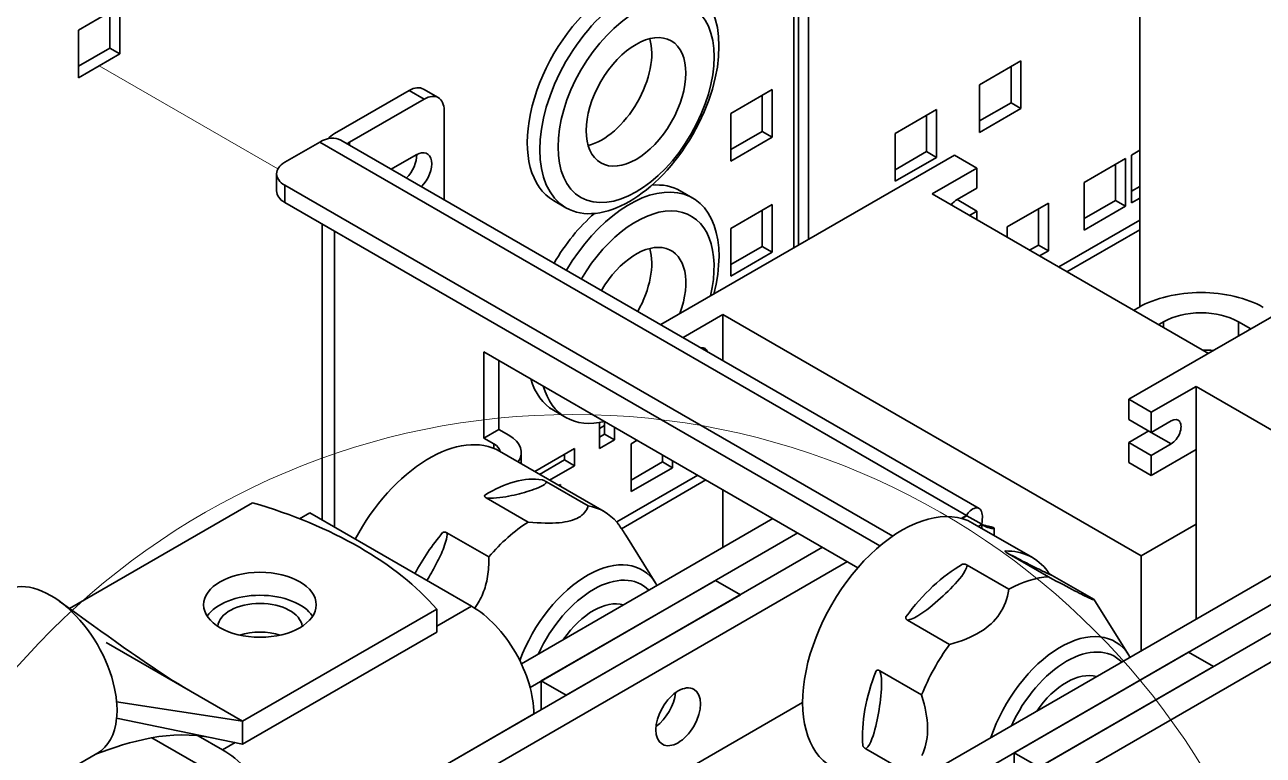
# Model space of a CAD drawing. Header units: millimetres. Extents: x -116965 to 323937, y 291661 to 566926.
# Drawn here: x -24385.6 to -24092.4, y 326269.6 to 326442.5 of the extents above; entities that cross this region are included whole.
import ezdxf

# ---------------------------------------------------------------- set-up
doc = ezdxf.new("R2010")
doc.units = ezdxf.units.MM
for name, color, linetype, lineweight in [('Centerline(Schneider)', 7, 'Continuous', 18), ('Detail Circle Lines(Schneider)', 7, 'Continuous', 18), ('Visible Edges(Schneider)', 7, 'Continuous', 35), ('Visible Tangent Edges(Schneider)', 7, 'Continuous', 35)]:
    doc.layers.add(name, color=color, linetype=linetype, lineweight=lineweight)

# ---------------------------------------------------------------- blocks, each defined once
blk = doc.blocks.new('2dDetail0')
at = {"layer": 'Detail Circle Lines(Schneider)'}
blk.add_circle((314.027, 131.757), 34.928, dxfattribs=at)

msp = doc.modelspace()

# ---------------------------------------------------------------- linework, layer by layer
at = {"layer": 'Centerline(Schneider)'}
msp.add_line((-24325.672548, 326408.381424), (-24367.975425, 326432.805001), dxfattribs=at)
at = {"layer": 'Visible Edges(Schneider)'}
for p, q in [((-24121.666563, 326547.999061), (-24121.666563, 326375.744732)), ((-24202.394587, 326390.375708), (-24202.394587, 326476.215403)), ((-24200.037565, 326477.576231), (-24200.037565, 326391.736536)), ((-24203.573099, 326389.695294), (-24203.573099, 326475.534989)), ((-24372.866247, 326441.276154), (-24363.084603, 326446.923588)), ((-24363.084603, 326446.923588), (-24363.084603, 326435.628719)), ((-24365.441626, 326436.989546), (-24365.441626, 326445.562761)), ((-24372.866247, 326429.981284), (-24372.866247, 326441.276154)), ((-24372.866247, 326432.702939), (-24365.441626, 326436.989546)), ((-24363.084603, 326435.628719), (-24372.866247, 326429.981284)), ((-24363.084603, 326435.628719), (-24365.441626, 326436.989546)), ((-24159.555702, 326428.348291), (-24149.774058, 326433.995726)), ((-24152.13108, 326424.061684), (-24152.13108, 326432.634898)), ((-24149.774058, 326433.995726), (-24149.774058, 326422.700856)), ((-24312.228263, 326416.77783), (-24294.550594, 326426.984037)), ((-24291.21726, 326427.314229), (-24287.681727, 326425.272988)), ((-24218.481267, 326421.544153), (-24208.699623, 326427.191587)), ((-24208.699623, 326427.191587), (-24208.699623, 326415.896718)), ((-24159.555702, 326417.053422), (-24159.555702, 326428.348291)), ((-24291.01506, 326424.942795), (-24308.692729, 326414.736588)), ((-24211.056646, 326417.257546), (-24211.056646, 326425.83076)), ((-24159.555702, 326419.775077), (-24152.13108, 326424.061684)), ((-24149.774058, 326422.700856), (-24152.13108, 326424.061684)), ((-24286.301015, 326401.108282), (-24286.301015, 326422.22114)), ((-24218.481267, 326410.249283), (-24218.481267, 326421.544153)), ((-24179.590394, 326416.781256), (-24169.80875, 326422.428691)), ((-24172.165773, 326412.494649), (-24172.165773, 326421.067863)), ((-24169.80875, 326422.428691), (-24169.80875, 326411.133821)), ((-24149.774058, 326422.700856), (-24159.555702, 326417.053422)), ((-24324.013376, 326409.973691), (-24315.763797, 326414.736588)), ((-24310.763797, 326415.231876), (-24159.679345, 326328.003228)), ((-24218.481267, 326412.970939), (-24211.056646, 326417.257546)), ((-24208.699623, 326415.896718), (-24218.481267, 326410.249283)), ((-24208.699623, 326415.896718), (-24211.056646, 326417.257546)), ((-24179.590394, 326405.486387), (-24179.590394, 326416.781256)), ((-24298.81058, 326408.330684), (-24292.900678, 326411.742767)), ((-24165.503606, 326411.674726), (-24235.053119, 326371.520296)), ((-24179.590394, 326408.208042), (-24172.165773, 326412.494649)), ((-24169.80875, 326411.133821), (-24172.165773, 326412.494649)), ((-24160.200305, 326408.612864), (-24165.503606, 326411.674726)), ((-24123.611107, 326411.678152), (-24121.666563, 326412.800835)), ((-24123.611107, 326400.383283), (-24123.611107, 326411.678152)), ((-24169.80875, 326411.133821), (-24179.590394, 326405.486387)), ((-24160.200305, 326408.612864), (-24170.806907, 326402.489139)), ((-24160.200305, 326403.849967), (-24160.200305, 326408.612864)), ((-24134.806964, 326405.214221), (-24125.02532, 326410.861656)), ((-24127.382343, 326400.927614), (-24127.382343, 326409.500828)), ((-24125.02532, 326410.861656), (-24125.02532, 326399.566786)), ((-24325.965998, 326403.169553), (-24325.965998, 326407.252036)), ((-24324.013376, 326404.530381), (-24180.127414, 326321.457782)), ((-24227.463972, 326401.49492), (-24230.41025, 326403.195955)), ((-24164.914351, 326401.128312), (-24160.200305, 326403.849967)), ((-24134.806964, 326393.919352), (-24134.806964, 326405.214221)), ((-24123.611107, 326403.104938), (-24121.666563, 326404.227621)), ((-24324.013376, 326400.447898), (-24183.168994, 326319.131356)), ((-24257.463972, 326399.203605), (-24260.41025, 326400.904639)), ((-24218.481267, 326394.3276), (-24208.699623, 326399.975035)), ((-24208.699623, 326399.975035), (-24208.699623, 326388.680165)), ((-24105.39953, 326364.726173), (-24170.806907, 326402.489139)), ((-24164.914351, 326401.128312), (-24160.200305, 326398.406657)), ((-24153.073889, 326394.667807), (-24143.292246, 326400.315242)), ((-24143.292246, 326400.315242), (-24143.292246, 326389.020372)), ((-24134.806964, 326396.641007), (-24127.382343, 326400.927614)), ((-24125.02532, 326399.566786), (-24127.382343, 326400.927614)), ((-24121.666563, 326401.505966), (-24123.611107, 326400.383283)), ((-24211.056646, 326390.040993), (-24211.056646, 326398.614207)), ((-24160.200305, 326398.406657), (-24161.968072, 326397.386036)), ((-24160.200305, 326396.365415), (-24160.200305, 326398.406657)), ((-24145.649268, 326390.3812), (-24145.649268, 326398.954414)), ((-24125.02532, 326399.566786), (-24134.806964, 326393.919352)), ((-24315.157195, 326395.33478), (-24315.157195, 326325.252156)), ((-24218.481267, 326383.032731), (-24218.481267, 326394.3276)), ((-24153.073889, 326392.250977), (-24153.073889, 326394.667807)), ((-24121.666563, 326394.012086), (-24138.895392, 326384.065018)), ((-24053.545033, 326394.664381), (-24124.255711, 326353.839552)), ((-24218.481267, 326385.754386), (-24211.056646, 326390.040993)), ((-24208.699623, 326388.680165), (-24218.481267, 326383.032731)), ((-24208.699623, 326388.680165), (-24211.056646, 326390.040993)), ((-24147.742304, 326389.172785), (-24145.649268, 326390.3812)), ((-24143.292246, 326389.020372), (-24145.649268, 326390.3812)), ((-24143.292246, 326389.020372), (-24145.385282, 326387.811957)), ((-24220.304382, 326373.911759), (-24229.749818, 326368.458434)), ((-24220.304382, 326373.911759), (-24121.309432, 326316.756998)), ((-24220.304382, 326363.005109), (-24220.304382, 326373.911759)), ((-24123.077199, 326374.93238), (-24121.898688, 326375.612794)), ((-24116.006131, 326372.210725), (-24117.184643, 326371.530311)), ((-24095.382184, 326370.50969), (-24098.328462, 326372.210725)), ((-24188.375078, 326313.972124), (-24276.872924, 326365.066379)), ((-24276.872924, 326365.066379), (-24276.872924, 326344.653965)), ((-24273.33739, 326346.695206), (-24273.33739, 326363.025138)), ((-24108.345808, 326356.901414), (-24118.95241, 326350.777689)), ((-24108.345808, 326356.901414), (-24009.350859, 326299.746653)), ((-24108.345808, 326341.93231), (-24108.345808, 326356.901414)), ((-24124.255711, 326353.839552), (-24124.255711, 326349.076655)), ((-24118.95241, 326350.777689), (-24124.255711, 326353.839552)), ((-24257.463972, 326349.533396), (-24260.41025, 326351.23443)), ((-24118.95241, 326350.777689), (-24118.95241, 326346.014793)), ((-24249.53504, 326342.173881), (-24249.53504, 326348.337664)), ((-24248.356528, 326347.617192), (-24249.53504, 326346.936778)), ((-24248.356528, 326345.57595), (-24248.356528, 326348.581179)), ((-24245.999506, 326347.241603), (-24245.999506, 326344.215122)), ((-24124.255711, 326349.076655), (-24118.95241, 326346.014793)), ((-24118.95241, 326346.014793), (-24114.238365, 326348.736448)), ((-24276.872924, 326344.653965), (-24273.33739, 326346.695206)), ((-24276.872924, 326344.653965), (-24274.515902, 326343.293137)), ((-24270.980368, 326345.334379), (-24273.33739, 326346.695206)), ((-24249.53504, 326344.895536), (-24248.356528, 326345.57595)), ((-24245.999506, 326344.215122), (-24249.53504, 326342.173881)), ((-24245.999506, 326344.215122), (-24248.356528, 326345.57595)), ((-24242.051493, 326343.296564), (-24240.608995, 326344.12939)), ((-24124.255711, 326343.633344), (-24119.541665, 326346.355)), ((-24273.169882, 326341.542029), (-24248.421145, 326327.253339)), ((-24268.051436, 326341.251896), (-24268.051436, 326338.586893)), ((-24264.877628, 326336.754494), (-24255.427596, 326342.210472)), ((-24255.427596, 326342.210472), (-24255.427596, 326338.127989)), ((-24242.051493, 326332.001694), (-24242.051493, 326343.296564)), ((-24124.255711, 326343.633344), (-24124.255711, 326338.870448)), ((-24118.95241, 326340.571482), (-24124.255711, 326343.633344)), ((-24114.238365, 326343.293137), (-24118.95241, 326340.571482)), ((-24118.95241, 326335.808585), (-24108.345808, 326341.93231)), ((-24108.345808, 326301.787895), (-24108.345808, 326341.93231)), ((-24263.699117, 326336.07408), (-24257.784619, 326339.488817)), ((-24257.784619, 326339.488817), (-24257.784619, 326340.849645)), ((-24255.427596, 326338.127989), (-24257.784619, 326339.488817)), ((-24242.051493, 326334.72335), (-24234.626872, 326339.009957)), ((-24234.626872, 326339.009957), (-24234.626872, 326340.67561)), ((-24232.269849, 326337.649129), (-24234.626872, 326339.009957)), ((-24232.269849, 326339.314782), (-24232.269849, 326337.649129)), ((-24118.95241, 326335.808585), (-24124.255711, 326338.870448)), ((-24118.95241, 326340.571482), (-24118.95241, 326335.808585)), ((-24255.427596, 326338.127989), (-24261.342094, 326334.713252)), ((-24232.269849, 326337.649129), (-24242.051493, 326332.001694)), ((-24252.207201, 326328.61559), (-24262.110544, 326334.333288)), ((-24259.130159, 326333.436191), (-24258.786353, 326333.634688)), ((-24258.786353, 326333.634688), (-24258.786353, 326333.237695)), ((-24224.337461, 326334.735016), (-24244.328991, 326323.192901)), ((-24220.304382, 326318.79824), (-24220.304382, 326332.406516)), ((-24276.333175, 326330.501109), (-24266.429832, 326324.783411)), ((-24375.006853, 326304.326246), (-24331.6737, 326329.344654)), ((-24320.52821, 326325.573298), (-24318.12082, 326326.963206)), ((-24279.819202, 326304.849757), (-24318.12082, 326326.963206)), ((-24268.034089, 326291.24148), (-24208.519269, 326325.602378)), ((-24162.675179, 326326.350833), (-24163.894353, 326325.646943)), ((-24162.557328, 326326.282792), (-24163.735839, 326325.602378)), ((-24162.675182, 326326.214752), (-24162.675182, 326326.350835)), ((-24159.021792, 326324.241549), (-24162.557328, 326326.282792)), ((-24161.211308, 326324.531684), (-24147.069173, 326316.366718)), ((-24159.865288, 326323.754559), (-24159.021794, 326324.24155)), ((-24121.309432, 326316.756998), (-24108.345808, 326324.24155)), ((-24275.742361, 326316.511598), (-24285.645705, 326322.229296)), ((-24202.626712, 326322.200309), (-24265.967092, 326285.630724)), ((-24236.233862, 326310.25625), (-24243.328359, 326321.6553)), ((-24156.092862, 326323.300645), (-24156.092862, 326321.576547)), ((-24324.013376, 326245.313548), (-24196.734156, 326318.79824)), ((-24190.841599, 326315.396171), (-24318.12082, 326241.911479)), ((-24223.839916, 326235.10734), (-24081.829304, 326317.097205)), ((-24070.044191, 326317.097205), (-24217.947359, 326231.705271)), ((-24153.13303, 326317.508334), (-24143.229687, 326311.790636)), ((-24121.309432, 326316.756998), (-24121.309432, 326294.303343)), ((-24212.054803, 326228.303202), (-24067.097912, 326311.994102)), ((-24152.625551, 326308.876621), (-24162.528894, 326314.594319)), ((-24132.469641, 326306.404786), (-24142.372984, 326312.122484)), ((-24222.072149, 326310.973481), (-24263.320044, 326287.158997)), ((-24235.944631, 326309.768337), (-24236.233863, 326310.25625)), ((-24216.179592, 326307.571412), (-24222.072149, 326310.973481)), ((-24257.427488, 326283.756928), (-24216.179592, 326307.571412)), ((-24064.151634, 326306.890998), (-24206.162246, 326224.901133)), ((-24124.275288, 326293.245905), (-24132.291906, 326306.126567)), ((-24334.030722, 326277.633204), (-24288.068782, 326304.169343)), ((-24288.068782, 326298.726032), (-24288.068782, 326304.169343)), ((-24176.607541, 326301.505045), (-24166.704198, 326295.787347)), ((-24334.030722, 326272.189893), (-24288.068782, 326298.726032)), ((-24366.315013, 326296.272548), (-24334.030722, 326277.633204)), ((-24110.113575, 326293.963136), (-24151.361471, 326270.148652)), ((-24123.986057, 326292.757991), (-24124.275288, 326293.245906)), ((-24104.221018, 326290.561067), (-24110.113575, 326293.963136)), ((-24173.285148, 326283.847315), (-24183.188491, 326289.565013)), ((-24145.468914, 326266.746583), (-24104.221018, 326290.561067)), ((-24257.427488, 326283.756928), (-24263.320044, 326287.158997)), ((-24263.320044, 326287.158997), (-24263.320044, 326280.354859)), ((-24334.030723, 326277.633203), (-24363.820008, 326282.216513)), ((-24318.12082, 326214.694926), (-24201.448201, 326282.055894)), ((-24334.030723, 326272.189892), (-24363.820008, 326278.325884)), ((-24334.030722, 326277.633204), (-24334.030722, 326272.189893)), ((-24344.557074, 326274.184803), (-24338.744768, 326270.829066)), ((-24338.744768, 326264.024928), (-24355.493818, 326273.694996)), ((-24186.507092, 326271.089889), (-24176.603749, 326265.372191)), ((-24419.585316, 326240.473383), (-24368.320074, 326270.071384)), ((-24145.468914, 326266.746583), (-24151.361471, 326270.148652)), ((-24151.361471, 326270.148652), (-24151.361471, 326263.344514))]:
    msp.add_line(p, q, dxfattribs=at)
at = {"layer": 'Visible Edges(Schneider)', "flags": 128}
for points in [[(-24262.110544, 326334.333287), (-24262.158693, 326334.360803), (-24262.206951, 326334.387827), (-24262.255233, 326334.414326), (-24262.303452, 326334.440272), (-24262.351527, 326334.465634), (-24262.399372, 326334.490382), (-24262.446904, 326334.514484), (-24262.494035, 326334.537909), (-24262.540685, 326334.560627), (-24262.586766, 326334.58261), (-24262.632009, 326334.603736), (-24262.676087, 326334.623871), (-24262.71891, 326334.642993), (-24262.760397, 326334.661088), (-24262.800462, 326334.678138), (-24262.839021, 326334.694123), (-24262.875989, 326334.709029), (-24262.911703, 326334.722996), (-24262.947297, 326334.736449), (-24262.98243, 326334.7492), (-24263.016656, 326334.761019), (-24263.049966, 326334.7718), (-24263.081438, 326334.781056), (-24263.109242, 326334.787743)], [(-24276.685784, 326331.129648), (-24276.706129, 326331.109961), (-24276.720665, 326331.088307), (-24276.73116, 326331.065721), (-24276.73827, 326331.042765), (-24276.742503, 326331.019407), (-24276.744131, 326330.995926), (-24276.743422, 326330.972527), (-24276.740463, 326330.948458), (-24276.735164, 326330.923511), (-24276.727435, 326330.897748), (-24276.717182, 326330.87124), (-24276.704314, 326330.844046), (-24276.688739, 326330.816232), (-24276.670364, 326330.787867), (-24276.649216, 326330.759169), (-24276.625343, 326330.730316), (-24276.598716, 326330.701368), (-24276.569313, 326330.672384), (-24276.537109, 326330.643426), (-24276.502077, 326330.614552), (-24276.464192, 326330.585822), (-24276.423431, 326330.557298), (-24276.379767, 326330.529041), (-24276.333175, 326330.501108)], [(-24266.429833, 326324.783411), (-24265.348228, 326324.683868), (-24264.317432, 326324.607479), (-24263.335751, 326324.5539), (-24262.401618, 326324.522836), (-24261.513593, 326324.51405), (-24260.670348, 326324.527351), (-24259.870667, 326324.562601), (-24259.113432, 326324.619705), (-24258.397632, 326324.698622), (-24257.722348, 326324.799354), (-24257.086748, 326324.92195), (-24256.49009, 326325.066507), (-24255.931713, 326325.233165), (-24255.411044, 326325.422117), (-24254.927585, 326325.6336), (-24254.480918, 326325.8679), (-24254.070703, 326326.125357), (-24253.696671, 326326.406355), (-24253.358638, 326326.71134), (-24253.056488, 326327.040809), (-24252.790191, 326327.395321), (-24252.559781, 326327.775488), (-24252.365386, 326328.181995), (-24252.207202, 326328.61559)], [(-24162.675182, 326326.350835), (-24162.586115, 326326.522552), (-24162.444672, 326326.733388), (-24162.257141, 326326.969103), (-24162.029791, 326327.21545), (-24161.768921, 326327.458198), (-24161.480789, 326327.683092), (-24161.173375, 326327.875649), (-24160.856739, 326328.024003), (-24160.540303, 326328.117847), (-24160.233692, 326328.148048), (-24159.945562, 326328.111257), (-24159.683916, 326328.005851), (-24159.456197, 326327.831934), (-24159.26629, 326327.595753), (-24159.116903, 326327.304936), (-24159.009568, 326326.968545), (-24158.941278, 326326.599413), (-24158.907922, 326326.210812), (-24158.904377, 326325.817356), (-24158.922114, 326325.433198), (-24158.951917, 326325.070933), (-24158.984607, 326324.743174), (-24159.010968, 326324.462514), (-24159.021796, 326324.241552)], [(-24245.379522, 326324.692634), (-24245.282378, 326324.557786), (-24245.18628, 326324.42369), (-24245.091221, 326324.290345), (-24244.9972, 326324.157746), (-24244.904214, 326324.025886), (-24244.812252, 326323.894761), (-24244.721317, 326323.764367), (-24244.631401, 326323.634701), (-24244.542501, 326323.505756), (-24244.454614, 326323.377526), (-24244.367733, 326323.250012), (-24244.281857, 326323.123207), (-24244.196982, 326322.997104), (-24244.113104, 326322.871703), (-24244.030219, 326322.746998), (-24243.94832, 326322.622983), (-24243.867412, 326322.499659), (-24243.787485, 326322.377018), (-24243.708536, 326322.255055), (-24243.630561, 326322.133767), (-24243.55356, 326322.013152), (-24243.477528, 326321.893206), (-24243.402461, 326321.773922), (-24243.328358, 326321.6553)], [(-24159.021796, 326324.241552), (-24158.771026, 326324.120714), (-24158.477919, 326324.01586), (-24158.156002, 326323.923597), (-24157.818798, 326323.840538), (-24157.479854, 326323.763304), (-24157.152697, 326323.688507), (-24156.851105, 326323.614231), (-24156.587052, 326323.541436), (-24156.371332, 326323.471033), (-24156.213874, 326323.404498), (-24156.119948, 326323.344844), (-24156.093368, 326323.295286), (-24156.136499, 326323.259281), (-24156.246047, 326323.240202), (-24156.417282, 326323.241099), (-24156.644083, 326323.26481), (-24156.915874, 326323.312492), (-24157.221348, 326323.384735), (-24157.547937, 326323.482053), (-24157.881767, 326323.602261), (-24158.209435, 326323.741827), (-24158.517582, 326323.897244), (-24158.792828, 326324.064991), (-24159.021792, 326324.241549)], [(-24158.077332, 326323.680311), (-24157.889451, 326323.604326), (-24157.656006, 326323.519563), (-24157.19936, 326323.384237), (-24157.009652, 326323.338914), (-24156.864021, 326323.309504), (-24156.77257, 326323.294779), (-24156.740603, 326323.290644)], [(-24285.645704, 326322.229296), (-24285.6939, 326322.255809), (-24285.742296, 326322.279869), (-24285.790801, 326322.301518), (-24285.839326, 326322.320798), (-24285.887783, 326322.337751), (-24285.936083, 326322.352417), (-24285.984138, 326322.364837), (-24286.031856, 326322.375053), (-24286.079151, 326322.383104), (-24286.125933, 326322.389034), (-24286.171921, 326322.392871), (-24286.216778, 326322.394677), (-24286.260412, 326322.394542), (-24286.302729, 326322.39257), (-24286.343643, 326322.388855), (-24286.383061, 326322.383495), (-24286.420895, 326322.376586), (-24286.457481, 326322.368116), (-24286.493986, 326322.357723), (-24286.530065, 326322.345272), (-24286.565264, 326322.330646), (-24286.599579, 326322.313423), (-24286.632082, 326322.293289), (-24286.660935, 326322.269266)], [(-24153.518783, 326317.924671), (-24153.536575, 326317.920808), (-24153.548686, 326317.914261), (-24153.556884, 326317.90606), (-24153.561835, 326317.896678), (-24153.564021, 326317.886247), (-24153.563722, 326317.87499), (-24153.561208, 326317.863086), (-24153.556502, 326317.850187), (-24153.549499, 326317.836164), (-24153.540121, 326317.821022), (-24153.528281, 326317.804772), (-24153.513895, 326317.787418), (-24153.49688, 326317.768966), (-24153.477153, 326317.749427), (-24153.454753, 326317.728919), (-24153.429739, 326317.707547), (-24153.402087, 326317.685334), (-24153.371781, 326317.662305), (-24153.338798, 326317.638484), (-24153.303119, 326317.613894), (-24153.264722, 326317.58856), (-24153.22359, 326317.562505), (-24153.179699, 326317.535756), (-24153.13303, 326317.508333)], [(-24279.067026, 326304.393299), (-24278.77936, 326304.800191), (-24278.505104, 326305.214294), (-24278.244151, 326305.635756), (-24277.996399, 326306.064729), (-24277.761757, 326306.501369), (-24277.540145, 326306.945842), (-24277.331484, 326307.398314), (-24277.135724, 326307.858963), (-24276.952801, 326308.327967), (-24276.782673, 326308.805516), (-24276.62531, 326309.291804), (-24276.480683, 326309.787033), (-24276.348779, 326310.291413), (-24276.229587, 326310.805158), (-24276.123114, 326311.328495), (-24276.029371, 326311.861657), (-24275.948381, 326312.404884), (-24275.880171, 326312.958427), (-24275.824785, 326313.522547), (-24275.782276, 326314.097514), (-24275.7527, 326314.683605), (-24275.736136, 326315.281114), (-24275.732658, 326315.890341), (-24275.742362, 326316.511599)], [(-24162.528894, 326314.594319), (-24162.577181, 326314.621242), (-24162.625845, 326314.646514), (-24162.674792, 326314.670148), (-24162.723924, 326314.692152), (-24162.773149, 326314.712544), (-24162.822371, 326314.731331), (-24162.871496, 326314.748526), (-24162.920429, 326314.76414), (-24162.969073, 326314.778185), (-24163.017337, 326314.790671), (-24163.064925, 326314.801569), (-24163.111484, 326314.81086), (-24163.156911, 326314.818586), (-24163.201103, 326314.824803), (-24163.243964, 326314.829559), (-24163.285389, 326314.832906), (-24163.325282, 326314.834892), (-24163.363995, 326314.835568), (-24163.40277, 326314.834891), (-24163.441256, 326314.832705), (-24163.478992, 326314.828848), (-24163.516006, 326314.823023), (-24163.551355, 326314.814846), (-24163.583197, 326314.803313)], [(-24143.448954, 326313.068148), (-24143.329729, 326312.912961), (-24143.229581, 326312.796718), (-24143.074208, 326312.637157), (-24142.962028, 326312.534102), (-24142.879112, 326312.463974), (-24142.769929, 326312.379142), (-24142.708253, 326312.335006)], [(-24142.372984, 326312.122483), (-24142.387567, 326312.13094), (-24142.402109, 326312.139442), (-24142.416607, 326312.147992), (-24142.431062, 326312.156585), (-24142.445472, 326312.165223), (-24142.459834, 326312.173901), (-24142.474147, 326312.182617), (-24142.488409, 326312.191372), (-24142.50262, 326312.200162), (-24142.516775, 326312.208985), (-24142.530874, 326312.21784), (-24142.544914, 326312.226726), (-24142.558896, 326312.235637), (-24142.572816, 326312.244577), (-24142.586673, 326312.25354), (-24142.600466, 326312.262528), (-24142.61419, 326312.271535), (-24142.627846, 326312.28056), (-24142.641434, 326312.289603), (-24142.654948, 326312.298661), (-24142.668389, 326312.307732), (-24142.681755, 326312.316815), (-24142.695043, 326312.325909), (-24142.708251, 326312.33501)], [(-24143.229688, 326311.790636), (-24142.299, 326311.289325), (-24141.417344, 326310.815898), (-24140.583209, 326310.369527), (-24139.795202, 326309.949448), (-24139.052055, 326309.554972), (-24138.352604, 326309.185466), (-24137.695797, 326308.84036), (-24137.080673, 326308.519138), (-24136.506378, 326308.221343), (-24135.972146, 326307.946571), (-24135.477296, 326307.694464), (-24135.021238, 326307.464718), (-24134.603461, 326307.257073), (-24134.223543, 326307.071322), (-24133.881134, 326306.9073), (-24133.575972, 326306.764889), (-24133.307869, 326306.64402), (-24133.076711, 326306.544662), (-24132.882472, 326306.46684), (-24132.7252, 326306.410619), (-24132.605029, 326306.376116), (-24132.522164, 326306.363491), (-24132.47691, 326306.37296), (-24132.469642, 326306.404786)], [(-24377.404654, 326306.065549), (-24374.216488, 326303.753592), (-24370.95667, 326301.397044), (-24369.289366, 326300.195989), (-24367.591524, 326298.97651), (-24365.858818, 326297.736055), (-24364.082002, 326296.468486), (-24362.248255, 326295.168291), (-24360.345256, 326293.831217), (-24359.363938, 326293.14752), (-24358.360694, 326292.453006), (-24357.333987, 326291.747139), (-24356.281263, 326291.029008), (-24355.199472, 326290.298412), (-24354.087856, 326289.556798), (-24352.945725, 326288.805634), (-24351.772247, 326288.046336), (-24350.565813, 326287.280543), (-24349.326986, 326286.511687), (-24348.055889, 326285.743036), (-24346.75338, 326284.978631)], [(-24166.7042, 326295.787349), (-24165.62887, 326296.091277), (-24164.604275, 326296.413609), (-24163.628731, 326296.754486), (-24162.700673, 326297.114085), (-24161.818673, 326297.492624), (-24160.981408, 326297.890354), (-24160.187667, 326298.307572), (-24159.436342, 326298.744605), (-24158.726426, 326299.201829), (-24158.057008, 326299.679658), (-24157.42726, 326300.178545), (-24156.836448, 326300.698991), (-24156.283918, 326301.241539), (-24155.769102, 326301.806781), (-24155.291508, 326302.395362), (-24154.850725, 326303.007969), (-24154.446419, 326303.645354), (-24154.078329, 326304.30832), (-24153.746274, 326304.997736), (-24153.450149, 326305.71453), (-24153.189928, 326306.459704), (-24152.965655, 326307.234327), (-24152.77746, 326308.039557), (-24152.625552, 326308.876621)], [(-24177.022296, 326302.308644), (-24177.03811, 326302.275835), (-24177.048304, 326302.241664), (-24177.054651, 326302.207171), (-24177.057833, 326302.172985), (-24177.058316, 326302.138942), (-24177.056387, 326302.105361), (-24177.052324, 326302.07247), (-24177.046097, 326302.039185), (-24177.037594, 326302.005228), (-24177.026741, 326301.970713), (-24177.013467, 326301.935752), (-24176.997693, 326301.900456), (-24176.979348, 326301.864939), (-24176.958356, 326301.829315), (-24176.934775, 326301.793882), (-24176.908675, 326301.75888), (-24176.880042, 326301.724397), (-24176.848861, 326301.690522), (-24176.815121, 326301.657345), (-24176.778808, 326301.624955), (-24176.739906, 326301.593441), (-24176.698404, 326301.562891), (-24176.654287, 326301.533397), (-24176.607542, 326301.505046)], [(-24183.188491, 326289.565013), (-24183.236371, 326289.591313), (-24183.283831, 326289.614748), (-24183.330807, 326289.635374), (-24183.37723, 326289.65325), (-24183.423031, 326289.668431), (-24183.468146, 326289.680976), (-24183.512508, 326289.690941), (-24183.556047, 326289.698384), (-24183.598697, 326289.70336), (-24183.640393, 326289.705928), (-24183.680899, 326289.706149), (-24183.719938, 326289.704123), (-24183.757452, 326289.699974), (-24183.793387, 326289.693821), (-24183.827689, 326289.685789), (-24183.860303, 326289.675997), (-24183.891174, 326289.664569), (-24183.920591, 326289.651459), (-24183.949467, 326289.636143), (-24183.977472, 326289.618501), (-24184.004186, 326289.598439), (-24184.029505, 326289.575471), (-24184.052549, 326289.549324), (-24184.071504, 326289.519034)], [(-24173.273276, 326269.487171), (-24172.963564, 326270.14525), (-24172.693379, 326270.822577), (-24172.462279, 326271.519804), (-24172.269916, 326272.237619), (-24172.116021, 326272.976761), (-24172.000409, 326273.738004), (-24171.922977, 326274.522176), (-24171.883702, 326275.330151), (-24171.882649, 326276.162862), (-24171.919958, 326277.021294), (-24171.995849, 326277.906492), (-24172.11064, 326278.819571), (-24172.264724, 326279.761714), (-24172.458593, 326280.734178), (-24172.692818, 326281.7383), (-24172.96808, 326282.775507), (-24173.285149, 326283.847316)], [(-24341.228761, 326273.672547), (-24343.022845, 326273.990674), (-24344.836893, 326274.212787), (-24346.660814, 326274.340867), (-24348.48453, 326274.376895), (-24350.297958, 326274.322848), (-24352.091484, 326274.181001), (-24353.866206, 326273.960626), (-24355.622225, 326273.671587), (-24357.356712, 326273.322147), (-24359.066853, 326272.920563), (-24360.74983, 326272.47509), (-24362.407088, 326271.992779), (-24364.042598, 326271.477892), (-24365.65714, 326270.934553), (-24367.251509, 326270.366885), (-24368.826492, 326269.779004)], [(-24187.239352, 326271.883177), (-24187.231608, 326271.850903), (-24187.219297, 326271.817276), (-24187.204198, 326271.783336), (-24187.18713, 326271.749699), (-24187.168311, 326271.716204), (-24187.148119, 326271.683166), (-24187.126871, 326271.650805), (-24187.103936, 326271.618055), (-24187.079082, 326271.584639), (-24187.052326, 326271.550667), (-24187.023679, 326271.516247), (-24186.993155, 326271.481483), (-24186.960768, 326271.446487), (-24186.926532, 326271.411366), (-24186.890655, 326271.376409), (-24186.853321, 326271.341851), (-24186.814568, 326271.307775), (-24186.774438, 326271.274266), (-24186.732976, 326271.241409), (-24186.690219, 326271.209289), (-24186.64621, 326271.177992), (-24186.600994, 326271.147602), (-24186.554607, 326271.118206), (-24186.507091, 326271.089889)]]:
    msp.add_lwpolyline(points, dxfattribs=at)
at = {"layer": 'Visible Edges(Schneider)'}
for centre, major_axis in [((-24242.463972, 326425.184367), (15, 25.980762)), ((-24240.880598, 326424.270205), (13.060771, 22.621919)), ((-24240.880598, 326424.270205), (8.333333, 14.433757)), ((-24329.905933, 326305.189964), (13.333333, 0)), ((-24230.910983, 326278.653825), (3.75, 6.495191))]:
    msp.add_ellipse(centre, major_axis=major_axis, ratio=0.5773502692, dxfattribs=at)
for centre, major_axis, ratio, start_param, end_param in [((-24245.41025, 326426.885401), (-15, -25.980762), 0.5773502692, 4.1806436317, 6.2831853072), ((-24248.945784, 326428.926643), (-8.333333, -14.433757), 0.5773502692, 0.5051185204, 2.6364741332), ((-24294.550594, 326421.540726), (3.333333, 5.773503), 0.5773502694, 0, 0.7853981632), ((-24291.01506, 326419.499485), (3.333333, 5.773503), 0.5773502694, 5.4977871436, 7.0685834704), ((-24315.763797, 326406.571622), (5, 8.660254), 0.5773502694, 0, 0.7853981632), ((-24305.157195, 326412.695347), (10, 0), 0.577350269, 2.35619449, 2.6278613348), ((-24305.157195, 326412.695347), (5, 0), 0.577350269, 2.35619449, 2.5286204872), ((-24296.436212, 326409.565443), (2.583333, 4.474465), 0.5773502694, 4.2604114665, 5.5295462688), ((-24292.900678, 326407.524202), (2.583333, 4.474465), 0.5773502694, 4.2604114665, 7.0685834704), ((-24319.299331, 326407.252036), (-6.666667, 0), 0.577350269, 5.4977871436, 7.0685834704), ((-24319.299331, 326403.169553), (-6.666667, 0), 0.577350269, 0, 0.7853981632), ((-24242.463972, 326375.514158), (15, 25.980762), 0.5773502692, 5.1532891509, 7.8457601967), ((-24245.41025, 326377.215193), (15, 25.980762), 0.5773502692, 0, 0.3849506969), ((-24164.914351, 326398.406657), (1.666667, 2.886751), 0.5773502694, 0.7853981632, 1.3930857253), ((-24245.41025, 326377.215193), (15, 25.980762), 0.5773502692, 1.0390509781, 1.5625748895), ((-24240.880598, 326374.599997), (13.060771, 22.621919), 0.5773502692, 5.1908449552, 7.8445394652), ((-24240.880598, 326374.599997), (8.333333, 14.433757), 0.5773502692, 5.0044703107, 7.8391826732), ((-24248.945784, 326379.256434), (-8.333333, -14.433757), 0.5773502692, 1.5855952877, 2.6364741332), ((-24107.167297, 326367.107621), (20.833333, 0), 0.577350269, 0.7853981632, 2.35619449), ((-24107.167297, 326367.107621), (-12.5, 0), 0.577350269, 3.9269908168, 5.4977871436), ((-24226.196938, 326363.025138), (1.666667, 2.886751), 0.5773502694, 5.7854784802, 6.7808921342), ((-24107.167297, 326353.499345), (20.833333, 0), 0.5773502692, 1.4288992715, 1.5523921761), ((-24245.41025, 326377.215193), (-15, -25.980762), 0.5773502692, 5.7779981884, 6.2831853072), ((-24242.463972, 326375.514158), (-15, -25.980762), 0.5773502692, 5.7779981884, 6.7883724264), ((-24114.238365, 326346.014793), (1.666667, 2.886751), 0.5773502694, 3.9269908168, 7.0685834704), ((-24289.836549, 326312.674516), (16.666667, 28.867513), 0.5773502694, 0, 1.6238542237), ((-24278.051436, 326341.251896), (10, 0), 0.577350269, 5.8883531675, 7.0685834704), ((-24278.051436, 326341.251896), (5, 0), 0.577350269, 0.0801084096, 0.7853981632), ((-24275.694413, 326304.50955), (16.666667, 28.867513), 0.5773502694, 0.2221403707, 0.8274709186), ((-24177.877975, 326295.66417), (-16.666667, -28.867513), 0.5773502694, 3.1415926536, 6.2831853072), ((-24375.327723, 326278.965681), (-97.569444, 0), 0.5773502692, 3.6054653357, 4.2485162982), ((-24265.087811, 326298.385825), (16.666667, 28.867513), 0.5773502694, 6.0783538299, 6.4904305225), ((-24265.087811, 326298.385825), (16.666667, 28.867513), 0.5773502694, 0.8423660739, 1.2544427665), ((-24275.694413, 326304.50955), (16.666667, 28.867513), 0.5773502694, 1.2693379219, 1.6238542238), ((-24163.735839, 326287.499204), (16.666667, 28.867513), 0.5773502694, 6.0319412311, 6.6202403897), ((-24163.735839, 326287.499204), (16.666667, 28.867513), 0.5773502694, 0.7789220858, 1.3842526337), ((-24379.403407, 326289.26828), (-11.083333, 19.196896), 0.5773502692, 4.1972856783, 6.2831853072), ((-24153.129238, 326281.37548), (16.666667, 28.867513), 0.5773502694, 0.3519502378, 0.7640269304), ((-24329.905933, 326299.746653), (13.333333, 0), 0.5773502692, 0.3613671239, 2.7802255297), ((-24250.945676, 326290.22086), (8.333333, 14.433757), 0.5773502694, 0.1418970547, 1.4288992718), ((-24153.129238, 326281.37548), (16.666667, 28.867513), 0.5773502694, 5.9841192737, 6.0000146864), ((-24329.905933, 326299.746653), (-10, 0), 0.5773502692, 3.2005523725, 6.2242255882), ((-24279.819202, 326287.839411), (-10.416667, 18.042196), 0.5773502692, 3.926990817, 5.4977871438), ((-24329.905933, 326292.942515), (-10, 0), 0.5773502692, 4.2118753351, 5.2129026257), ((-24153.129238, 326281.37548), (16.666667, 28.867513), 0.5773502694, 1.399147789, 1.8112244816), ((-24163.735839, 326287.499204), (16.666667, 28.867513), 0.5773502694, 1.826119637, 2.4314501849), ((-24138.987102, 326273.210514), (8.333333, 14.433757), 0.5773502694, 0.1418970547, 1.4288992718), ((-24379.403407, 326289.26828), (-11.083333, 19.196896), 0.5773502692, 4.0346806878, 4.1972856783), ((-24236.80354, 326282.055894), (-3.75, -6.495191), 0.5773502694, 0.9037851834, 2.2378074793), ((-24236.80354, 326282.055894), (3.75, 6.495191), 0.5773502692, 4.0453778389, 5.3794001219), ((-24379.403407, 326289.26828), (-11.083333, 19.196896), 0.5773502692, 3.8193009462, 4.0346806878), ((-24379.403407, 326289.26828), (11.083333, -19.196896), 0.5773502692, 0, 0.6777082926), ((-24338.744768, 326253.81872), (10.416667, -18.042196), 0.5773502692, 0.7853981634, 2.3561944902)]:
    msp.add_ellipse(centre, major_axis=major_axis, ratio=ratio, start_param=start_param, end_param=end_param, dxfattribs=at)
at = {"layer": 'Visible Tangent Edges(Schneider)'}
for p, q in [((-24294.550594, 326426.984037), (-24291.01506, 326424.942795)), ((-24315.763797, 326414.736588), (-24162.675179, 326326.350833)), ((-24308.692729, 326414.036145), (-24308.692729, 326414.736588)), ((-24324.013376, 326400.447898), (-24324.013376, 326404.530381)), ((-24140.848013, 326385.192364), (-24121.666563, 326396.266779)), ((-24312.228263, 326323.561137), (-24312.228263, 326393.64376)), ((-24116.006131, 326370.849897), (-24116.006131, 326372.210725)), ((-24098.328462, 326368.808656), (-24098.328462, 326372.210725)), ((-24118.95241, 326346.014793), (-24114.238365, 326343.293137)), ((-24274.515902, 326342.202685), (-24274.515902, 326343.293137)), ((-24245.464449, 326324.792037), (-24226.290083, 326335.862362)), ((-24159.021794, 326324.24155), (-24159.021794, 326323.267567)), ((-24288.068782, 326300.08686), (-24279.819202, 326304.849757)), ((-24324.013376, 326245.313548), (-24265.087811, 326279.334239)), ((-24338.744768, 326270.829066), (-24335.767956, 326272.547729))]:
    msp.add_line(p, q, dxfattribs=at)
at = {"layer": 'Visible Tangent Edges(Schneider)', "flags": 128}
for points in [[(-24276.332905, 326330.500895), (-24275.471272, 326330.430923), (-24274.65923, 326330.435915), (-24273.884719, 326330.483043), (-24273.142509, 326330.560059), (-24272.428525, 326330.658833), (-24271.737558, 326330.771861), (-24271.062833, 326330.896292), (-24270.402697, 326331.030881), (-24269.755894, 326331.174335), (-24269.12117, 326331.325362), (-24268.497272, 326331.482669), (-24267.882945, 326331.644964), (-24267.276959, 326331.812074), (-24266.680036, 326331.984934), (-24266.093849, 326332.163921), (-24265.520047, 326332.349404), (-24264.960452, 326332.542024), (-24264.41938, 326332.743646), (-24263.901828, 326332.956406), (-24263.411827, 326333.182465), (-24262.954215, 326333.425823), (-24262.558658, 326333.693297), (-24262.259005, 326333.99194), (-24262.110424, 326334.333266)], [(-24290.384682, 326310.94997), (-24290.116991, 326311.395355), (-24289.85265, 326311.842428), (-24289.591385, 326312.290799), (-24289.332773, 326312.740318), (-24289.076446, 326313.191583), (-24288.82287, 326313.644731), (-24288.572559, 326314.099854), (-24288.326029, 326314.557042), (-24288.083796, 326315.016387), (-24287.846374, 326315.477975), (-24287.614278, 326315.941901), (-24287.388023, 326316.408251), (-24287.168124, 326316.877116), (-24286.955096, 326317.348589), (-24286.749455, 326317.822758), (-24286.551707, 326318.299897), (-24286.363017, 326318.782611), (-24286.186374, 326319.270447), (-24286.025041, 326319.761744), (-24285.881998, 326320.25527), (-24285.763173, 326320.750364), (-24285.67619, 326321.24625), (-24285.629928, 326321.742618), (-24285.645667, 326322.229309)], [(-24153.132744, 326317.508165), (-24152.394017, 326317.110996), (-24151.718201, 326316.753328), (-24151.0858, 326316.422131), (-24150.488933, 326316.112221), (-24149.921861, 326315.819887), (-24149.378083, 326315.541069), (-24148.851131, 326315.272104), (-24148.339266, 326315.011968), (-24147.84107, 326314.759805), (-24147.355125, 326314.514756), (-24146.880014, 326314.275964), (-24146.414319, 326314.042571), (-24145.956966, 326313.813994), (-24145.508825, 326313.590771), (-24145.071398, 326313.37373), (-24144.646169, 326313.163686), (-24144.23484, 326312.961594), (-24143.841548, 326312.769799), (-24143.471074, 326312.591011), (-24143.127401, 326312.427518), (-24142.815714, 326312.282395), (-24142.562717, 326312.170354), (-24142.398664, 326312.108003), (-24142.372878, 326312.122426)], [(-24176.607258, 326301.504806), (-24175.75067, 326301.763415), (-24174.94436, 326302.132594), (-24174.175484, 326302.559794), (-24173.439381, 326303.02535), (-24172.731639, 326303.516828), (-24172.046778, 326304.023379), (-24171.37812, 326304.542944), (-24170.72404, 326305.074032), (-24170.083295, 326305.614894), (-24169.454643, 326306.163784), (-24168.836845, 326306.718957), (-24168.228658, 326307.278664), (-24167.627982, 326307.842549), (-24167.03542, 326308.411866), (-24166.453769, 326308.987291), (-24165.885817, 326309.569505), (-24165.334359, 326310.159182), (-24164.802185, 326310.757004), (-24164.292088, 326311.363646), (-24163.807233, 326311.982713), (-24163.360274, 326312.617597), (-24162.97072, 326313.264736), (-24162.672536, 326313.924576), (-24162.528852, 326314.594325)], [(-24186.50677, 326271.089632), (-24186.032131, 326271.53942), (-24185.649124, 326272.120479), (-24185.322012, 326272.768803), (-24185.037531, 326273.460414), (-24184.786251, 326274.180369), (-24184.558798, 326274.915872), (-24184.349403, 326275.665317), (-24184.156162, 326276.427074), (-24183.977307, 326277.199132), (-24183.811078, 326277.979484), (-24183.655709, 326278.766121), (-24183.509437, 326279.557035), (-24183.370597, 326280.35209), (-24183.240248, 326281.152763), (-24183.120713, 326281.959497), (-24183.014309, 326282.772733), (-24182.923356, 326283.592914), (-24182.85017, 326284.420477), (-24182.797071, 326285.255868), (-24182.768123, 326286.103134), (-24182.773998, 326286.964682), (-24182.826685, 326287.833179), (-24182.950429, 326288.704212), (-24183.188464, 326289.565025)]]:
    msp.add_lwpolyline(points, dxfattribs=at)
at = {"layer": 'Visible Tangent Edges(Schneider)'}
for centre, major_axis, start_param, end_param in [((-24252.396151, 326291.058292), (12.92735, 22.390828), 5.9841192737, 8.13556198), ((-24250.945676, 326290.22086), (11.388889, 19.726134), 6.1231183707, 8.0140485702), ((-24140.437577, 326274.047947), (12.92735, 22.390828), 5.9841192737, 8.1878265381), ((-24138.987102, 326273.210514), (11.388889, 19.726134), 6.1231183707, 8.0140485702)]:
    msp.add_ellipse(centre, major_axis=major_axis, ratio=0.5773502694, start_param=start_param, end_param=end_param, dxfattribs=at)

# ---------------------------------------------------------------- block references
at = {"layer": 'Detail Circle Lines(Schneider)', "xscale": 5, "yscale": 5, "zscale": 5}
msp.add_blockref('2dDetail0', (-25825.964283, 325516.835855), dxfattribs=at)

doc.saveas('drawing.dxf')
